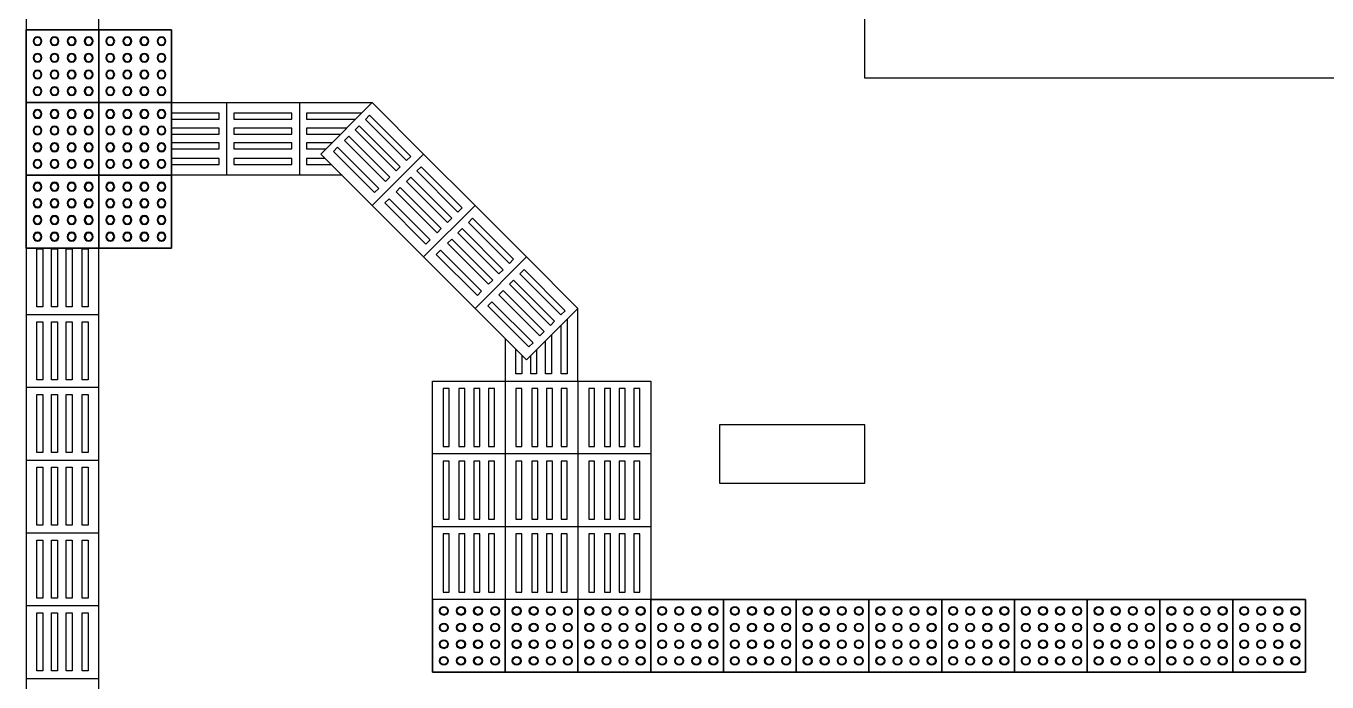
# Model space of a CAD drawing. Header units: metres. Extents: x 341 to 459, y 1341 to 1425.
# Drawn here: x 432.959 to 437.429, y 1387.105 to 1389.358 of the extents above; entities that cross this region are included whole.
import ezdxf

# ---------------------------------------------------------------- set-up
doc = ezdxf.new("R2010")
doc.units = ezdxf.units.M
for name, color, linetype in [('BASE DE CONCRETO', 251, 'Continuous'), ('Itens de detalhe', 7, 'Continuous'), ('Notas de texto-1', 7, 'Continuous')]:
    doc.layers.add(name, color=color, linetype=linetype)

# ---------------------------------------------------------------- blocks, each defined once
blk = doc.blocks.new('piso tatil')
at = {"layer": 'Itens de detalhe', "color": 252, "true_color": 0x939598}
for p, q in [((-78.855, 39.9613), (-78.855, 39.7113)), ((-78.855, 39.9613), (-78.855, 39.7113)), ((-78.605, 39.7113), (-78.605, 39.9613)), ((-78.605, 39.7113), (-78.605, 39.9613)), ((-78.855, 38.9613), (-78.855, 38.7333)), ((-78.855, 38.9613), (-78.855, 38.7333)), ((-78.8181, 38.759), (-78.8181, 38.9585)), ((-78.8181, 38.9585), (-78.7976, 38.9585)), ((-78.7976, 38.9585), (-78.7976, 38.759)), ((-78.7674, 38.759), (-78.7674, 38.9585)), ((-78.7674, 38.9585), (-78.7469, 38.9585)), ((-78.7469, 38.9585), (-78.7469, 38.759)), ((-78.7167, 38.759), (-78.7167, 38.9585)), ((-78.7167, 38.9585), (-78.6962, 38.9585)), ((-78.6962, 38.9585), (-78.6962, 38.759)), ((-78.6624, 38.759), (-78.6624, 38.9585)), ((-78.6624, 38.9585), (-78.642, 38.9585)), ((-78.642, 38.9585), (-78.642, 38.759)), ((-78.605, 38.7333), (-78.605, 38.9613)), ((-78.605, 38.7333), (-78.605, 38.9613)), ((-78.855, 38.7333), (-78.855, 38.4833)), ((-78.855, 38.7333), (-78.855, 38.4833)), ((-78.855, 38.7333), (-78.605, 38.7333)), ((-78.855, 38.7333), (-78.605, 38.7333)), ((-78.7976, 38.759), (-78.8181, 38.759)), ((-78.7469, 38.759), (-78.7674, 38.759)), ((-78.6962, 38.759), (-78.7167, 38.759)), ((-78.642, 38.759), (-78.6624, 38.759)), ((-78.605, 38.4833), (-78.605, 38.7333)), ((-78.605, 38.4833), (-78.605, 38.7333)), ((-76.9954, 38.7172), (-76.9954, 38.5299)), ((-76.9585, 38.5042), (-76.9585, 38.7542)), ((-76.9585, 38.5042), (-76.9585, 38.7542)), ((-78.8181, 38.509), (-78.8181, 38.7085)), ((-78.8181, 38.7085), (-78.7976, 38.7085)), ((-78.7976, 38.7085), (-78.7976, 38.509)), ((-78.7674, 38.509), (-78.7674, 38.7085)), ((-78.7674, 38.7085), (-78.7469, 38.7085)), ((-78.7469, 38.7085), (-78.7469, 38.509)), ((-78.7167, 38.509), (-78.7167, 38.7085)), ((-78.7167, 38.7085), (-78.6962, 38.7085)), ((-78.6962, 38.7085), (-78.6962, 38.509)), ((-78.6624, 38.509), (-78.6624, 38.7085)), ((-78.6624, 38.7085), (-78.642, 38.7085)), ((-78.642, 38.7085), (-78.642, 38.509)), ((-77.0159, 38.5299), (-77.0159, 38.6968)), ((-77.2085, 38.6507), (-77.2085, 38.5042)), ((-77.2085, 38.6507), (-77.2085, 38.5042)), ((-77.0701, 38.5299), (-77.0701, 38.6426)), ((-77.0497, 38.663), (-77.0497, 38.5299)), ((-77.1715, 38.5299), (-77.1715, 38.6137)), ((-77.1511, 38.5933), (-77.1511, 38.5299)), ((-77.1208, 38.5299), (-77.1208, 38.5919)), ((-77.1004, 38.6123), (-77.1004, 38.5299)), ((-78.7976, 38.509), (-78.8181, 38.509)), ((-78.7469, 38.509), (-78.7674, 38.509)), ((-78.6962, 38.509), (-78.7167, 38.509)), ((-78.642, 38.509), (-78.6624, 38.509)), ((-77.2085, 38.5042), (-76.9585, 38.5042)), ((-77.2085, 38.5042), (-76.9585, 38.5042)), ((-77.1511, 38.5299), (-77.1715, 38.5299)), ((-77.1004, 38.5299), (-77.1208, 38.5299)), ((-77.0497, 38.5299), (-77.0701, 38.5299)), ((-76.9954, 38.5299), (-77.0159, 38.5299)), ((-78.855, 38.4833), (-78.855, 38.2333)), ((-78.855, 38.4833), (-78.855, 38.2333)), ((-78.855, 38.4833), (-78.605, 38.4833)), ((-78.855, 38.4833), (-78.605, 38.4833)), ((-78.8181, 38.259), (-78.8181, 38.4585)), ((-78.8181, 38.4585), (-78.7976, 38.4585)), ((-78.7976, 38.4585), (-78.7976, 38.259)), ((-78.7674, 38.259), (-78.7674, 38.4585)), ((-78.7674, 38.4585), (-78.7469, 38.4585)), ((-78.7469, 38.4585), (-78.7469, 38.259)), ((-78.7167, 38.259), (-78.7167, 38.4585)), ((-78.7167, 38.4585), (-78.6962, 38.4585)), ((-78.6962, 38.4585), (-78.6962, 38.259)), ((-78.6624, 38.259), (-78.6624, 38.4585)), ((-78.6624, 38.4585), (-78.642, 38.4585)), ((-78.642, 38.4585), (-78.642, 38.259)), ((-78.605, 38.2333), (-78.605, 38.4833)), ((-78.605, 38.2333), (-78.605, 38.4833)), ((-78.855, 38.2333), (-78.855, 37.9833)), ((-78.855, 38.2333), (-78.855, 37.9833)), ((-78.855, 38.2333), (-78.605, 38.2333)), ((-78.855, 38.2333), (-78.605, 38.2333)), ((-78.7976, 38.259), (-78.8181, 38.259)), ((-78.7469, 38.259), (-78.7674, 38.259)), ((-78.6962, 38.259), (-78.7167, 38.259)), ((-78.642, 38.259), (-78.6624, 38.259)), ((-78.605, 37.9833), (-78.605, 38.2333)), ((-78.605, 37.9833), (-78.605, 38.2333)), ((-78.8181, 38.009), (-78.8181, 38.2085)), ((-78.8181, 38.2085), (-78.7976, 38.2085)), ((-78.7976, 38.2085), (-78.7976, 38.009)), ((-78.7674, 38.009), (-78.7674, 38.2085)), ((-78.7674, 38.2085), (-78.7469, 38.2085)), ((-78.7469, 38.2085), (-78.7469, 38.009)), ((-78.7167, 38.009), (-78.7167, 38.2085)), ((-78.7167, 38.2085), (-78.6962, 38.2085)), ((-78.6962, 38.2085), (-78.6962, 38.009)), ((-78.6624, 38.009), (-78.6624, 38.2085)), ((-78.6624, 38.2085), (-78.642, 38.2085)), ((-78.642, 38.2085), (-78.642, 38.009)), ((-78.7976, 38.009), (-78.8181, 38.009)), ((-78.7469, 38.009), (-78.7674, 38.009)), ((-78.6962, 38.009), (-78.7167, 38.009)), ((-78.642, 38.009), (-78.6624, 38.009)), ((-78.855, 37.9833), (-78.855, 37.7333)), ((-78.855, 37.9833), (-78.855, 37.7333)), ((-78.855, 37.9833), (-78.605, 37.9833)), ((-78.855, 37.9833), (-78.605, 37.9833)), ((-78.8181, 37.759), (-78.8181, 37.9585)), ((-78.8181, 37.9585), (-78.7976, 37.9585)), ((-78.7976, 37.9585), (-78.7976, 37.759)), ((-78.7674, 37.759), (-78.7674, 37.9585)), ((-78.7674, 37.9585), (-78.7469, 37.9585)), ((-78.7469, 37.9585), (-78.7469, 37.759)), ((-78.7167, 37.759), (-78.7167, 37.9585)), ((-78.7167, 37.9585), (-78.6962, 37.9585)), ((-78.6962, 37.9585), (-78.6962, 37.759)), ((-78.6624, 37.759), (-78.6624, 37.9585)), ((-78.6624, 37.9585), (-78.642, 37.9585)), ((-78.642, 37.9585), (-78.642, 37.759)), ((-78.605, 37.7333), (-78.605, 37.9833)), ((-78.605, 37.7333), (-78.605, 37.9833)), ((-78.855, 37.7333), (-78.855, 37.4833)), ((-78.855, 37.7333), (-78.855, 37.4833)), ((-78.855, 37.7333), (-78.605, 37.7333)), ((-78.855, 37.7333), (-78.605, 37.7333)), ((-78.7976, 37.759), (-78.8181, 37.759)), ((-78.7469, 37.759), (-78.7674, 37.759)), ((-78.6962, 37.759), (-78.7167, 37.759)), ((-78.642, 37.759), (-78.6624, 37.759)), ((-78.605, 37.4833), (-78.605, 37.7333)), ((-78.605, 37.4833), (-78.605, 37.7333)), ((-77.4585, 37.7542), (-77.4585, 37.5042)), ((-77.4585, 37.5042), (-77.4585, 37.7542)), ((-77.2085, 37.5042), (-77.2085, 37.7542)), ((-77.2085, 37.7542), (-77.2085, 37.5042)), ((-76.9585, 37.5042), (-76.9585, 37.7542)), ((-76.9585, 37.7542), (-76.9585, 37.5042)), ((-76.4585, 37.7542), (-76.7085, 37.7542)), ((-76.7085, 37.7542), (-76.4585, 37.7542)), ((-76.7085, 37.5042), (-76.7085, 37.7542)), ((-76.7085, 37.7542), (-76.7085, 37.5042)), ((-76.2085, 37.7542), (-76.4585, 37.7542)), ((-76.4585, 37.7542), (-76.2085, 37.7542)), ((-76.4585, 37.5042), (-76.4585, 37.7542)), ((-76.4585, 37.7542), (-76.4585, 37.5042)), ((-75.9585, 37.7542), (-76.2085, 37.7542)), ((-76.2085, 37.7542), (-75.9585, 37.7542)), ((-76.2085, 37.5042), (-76.2085, 37.7542)), ((-76.2085, 37.7542), (-76.2085, 37.5042)), ((-75.7085, 37.7542), (-75.9585, 37.7542)), ((-75.9585, 37.7542), (-75.7085, 37.7542)), ((-75.9585, 37.5042), (-75.9585, 37.7542)), ((-75.9585, 37.7542), (-75.9585, 37.5042)), ((-75.4585, 37.7542), (-75.7085, 37.7542)), ((-75.7085, 37.7542), (-75.4585, 37.7542)), ((-75.7085, 37.5042), (-75.7085, 37.7542)), ((-75.7085, 37.7542), (-75.7085, 37.5042)), ((-75.2085, 37.7542), (-75.4585, 37.7542)), ((-75.4585, 37.7542), (-75.2085, 37.7542)), ((-75.4585, 37.5042), (-75.4585, 37.7542)), ((-75.4585, 37.7542), (-75.4585, 37.5042)), ((-74.9585, 37.7542), (-75.2085, 37.7542)), ((-75.2085, 37.7542), (-74.9585, 37.7542)), ((-75.2085, 37.5042), (-75.2085, 37.7542)), ((-75.2085, 37.7542), (-75.2085, 37.5042)), ((-74.7085, 37.7542), (-74.9585, 37.7542)), ((-74.9585, 37.7542), (-74.7085, 37.7542)), ((-74.9585, 37.5042), (-74.9585, 37.7542)), ((-74.9585, 37.7542), (-74.9585, 37.5042)), ((-74.4585, 37.7542), (-74.7085, 37.7542)), ((-74.7085, 37.7542), (-74.4585, 37.7542)), ((-74.7085, 37.5042), (-74.7085, 37.7542)), ((-74.7085, 37.7542), (-74.7085, 37.5042)), ((-74.4585, 37.5042), (-74.4585, 37.7542)), ((-74.4585, 37.7542), (-74.4585, 37.5042)), ((-78.8181, 37.509), (-78.8181, 37.7085)), ((-78.8181, 37.7085), (-78.7976, 37.7085)), ((-78.7976, 37.7085), (-78.7976, 37.509)), ((-78.7674, 37.509), (-78.7674, 37.7085)), ((-78.7674, 37.7085), (-78.7469, 37.7085)), ((-78.7469, 37.7085), (-78.7469, 37.509)), ((-78.7167, 37.509), (-78.7167, 37.7085)), ((-78.7167, 37.7085), (-78.6962, 37.7085)), ((-78.6962, 37.7085), (-78.6962, 37.509)), ((-78.6624, 37.509), (-78.6624, 37.7085)), ((-78.6624, 37.7085), (-78.642, 37.7085)), ((-78.642, 37.7085), (-78.642, 37.509)), ((-78.7976, 37.509), (-78.8181, 37.509)), ((-78.7469, 37.509), (-78.7674, 37.509)), ((-78.6962, 37.509), (-78.7167, 37.509)), ((-78.642, 37.509), (-78.6624, 37.509)), ((-78.855, 37.4833), (-78.855, 37.2333)), ((-78.855, 37.4833), (-78.855, 37.2333)), ((-78.855, 37.4833), (-78.605, 37.4833)), ((-78.855, 37.4833), (-78.605, 37.4833)), ((-78.605, 37.2333), (-78.605, 37.4833)), ((-78.605, 37.2333), (-78.605, 37.4833)), ((-77.4585, 37.5042), (-77.2085, 37.5042)), ((-77.2085, 37.5042), (-77.4585, 37.5042)), ((-77.2085, 37.5042), (-76.9585, 37.5042)), ((-76.9585, 37.5042), (-77.2085, 37.5042)), ((-76.9585, 37.5042), (-76.7085, 37.5042)), ((-76.7085, 37.5042), (-76.9585, 37.5042)), ((-76.7085, 37.5042), (-76.4585, 37.5042)), ((-76.4585, 37.5042), (-76.7085, 37.5042)), ((-76.4585, 37.5042), (-76.2085, 37.5042)), ((-76.2085, 37.5042), (-76.4585, 37.5042)), ((-76.2085, 37.5042), (-75.9585, 37.5042)), ((-75.9585, 37.5042), (-76.2085, 37.5042)), ((-75.9585, 37.5042), (-75.7085, 37.5042)), ((-75.7085, 37.5042), (-75.9585, 37.5042)), ((-75.7085, 37.5042), (-75.4585, 37.5042)), ((-75.4585, 37.5042), (-75.7085, 37.5042)), ((-75.4585, 37.5042), (-75.2085, 37.5042)), ((-75.2085, 37.5042), (-75.4585, 37.5042)), ((-75.2085, 37.5042), (-74.9585, 37.5042)), ((-74.9585, 37.5042), (-75.2085, 37.5042)), ((-74.9585, 37.5042), (-74.7085, 37.5042)), ((-74.7085, 37.5042), (-74.9585, 37.5042)), ((-74.7085, 37.5042), (-74.4585, 37.5042)), ((-74.4585, 37.5042), (-74.7085, 37.5042))]:
    blk.add_line(p, q, dxfattribs=at)
at = {"layer": 'Itens de detalhe', "color": 252, "true_color": 0x939598, "extrusion": (0, 0, -1)}
for p, q in [((-78.855, 39.4613), (-78.855, 39.7113)), ((-78.855, 39.7113), (-78.605, 39.7113)), ((-78.605, 39.7113), (-78.855, 39.7113)), ((-78.855, 39.7113), (-78.855, 39.4613)), ((-78.605, 39.7113), (-78.355, 39.7113)), ((-78.355, 39.7113), (-78.605, 39.7113)), ((-78.605, 39.7113), (-78.605, 39.4613)), ((-78.605, 39.4613), (-78.605, 39.7113)), ((-78.355, 39.7113), (-78.355, 39.4613)), ((-78.355, 39.4613), (-78.355, 39.7113)), ((-78.855, 39.2113), (-78.855, 39.4613)), ((-78.855, 39.4613), (-78.855, 39.2113)), ((-78.605, 39.4613), (-78.855, 39.4613)), ((-78.855, 39.4613), (-78.605, 39.4613)), ((-78.605, 39.4613), (-78.605, 39.2113)), ((-78.605, 39.2113), (-78.605, 39.4613)), ((-78.355, 39.4613), (-78.605, 39.4613)), ((-78.605, 39.4613), (-78.355, 39.4613)), ((-78.355, 39.4613), (-78.1656, 39.4613)), ((-78.355, 39.4613), (-78.1656, 39.4613)), ((-78.355, 39.4613), (-78.355, 39.2113)), ((-78.355, 39.2113), (-78.355, 39.4613)), ((-78.1656, 39.4613), (-77.9156, 39.4613)), ((-78.1656, 39.4613), (-77.9156, 39.4613)), ((-78.1656, 39.4613), (-78.1656, 39.2113)), ((-78.1656, 39.4613), (-78.1656, 39.2113)), ((-77.9156, 39.4613), (-77.6656, 39.4613)), ((-77.9156, 39.4613), (-77.6656, 39.4613)), ((-77.9156, 39.4613), (-77.9156, 39.2113)), ((-77.9156, 39.4613), (-77.9156, 39.2113)), ((-77.8423, 39.2845), (-77.6656, 39.4613)), ((-77.8423, 39.2845), (-77.6656, 39.4613)), ((-77.6656, 39.4613), (-77.4888, 39.2845)), ((-77.6656, 39.4613), (-77.4888, 39.2845)), ((-78.1912, 39.4243), (-78.355, 39.4243)), ((-78.355, 39.4039), (-78.1912, 39.4039)), ((-78.1912, 39.4039), (-78.1912, 39.4243)), ((-77.9412, 39.4243), (-78.1407, 39.4243)), ((-78.1407, 39.4243), (-78.1407, 39.4039)), ((-78.1407, 39.4039), (-77.9412, 39.4039)), ((-77.9412, 39.4039), (-77.9412, 39.4243)), ((-77.7025, 39.4243), (-77.8907, 39.4243)), ((-77.8907, 39.4243), (-77.8907, 39.4039)), ((-77.8907, 39.4039), (-77.723, 39.4039)), ((-77.6742, 39.4176), (-77.6886, 39.4032)), ((-77.6886, 39.4032), (-77.5475, 39.2621)), ((-77.5331, 39.2765), (-77.6742, 39.4176)), ((-78.1912, 39.3736), (-78.355, 39.3736)), ((-78.355, 39.3532), (-78.1912, 39.3532)), ((-78.1912, 39.3532), (-78.1912, 39.3736)), ((-77.9412, 39.3736), (-78.1407, 39.3736)), ((-78.1407, 39.3736), (-78.1407, 39.3532)), ((-78.1407, 39.3532), (-77.9412, 39.3532)), ((-77.9412, 39.3532), (-77.9412, 39.3736)), ((-77.7532, 39.3736), (-77.8907, 39.3736)), ((-77.8907, 39.3736), (-77.8907, 39.3532)), ((-77.8907, 39.3532), (-77.7737, 39.3532)), ((-77.7459, 39.3459), (-77.7603, 39.3315)), ((-77.6048, 39.2048), (-77.7459, 39.3459)), ((-77.71, 39.3818), (-77.7244, 39.3673)), ((-77.7244, 39.3673), (-77.5834, 39.2263)), ((-77.5689, 39.2407), (-77.71, 39.3818)), ((-78.1912, 39.3229), (-78.355, 39.3229)), ((-78.355, 39.3025), (-78.1912, 39.3025)), ((-78.1912, 39.3025), (-78.1912, 39.3229)), ((-77.9412, 39.3229), (-78.1407, 39.3229)), ((-78.1407, 39.3229), (-78.1407, 39.3025)), ((-78.1407, 39.3025), (-77.9412, 39.3025)), ((-77.9412, 39.3025), (-77.9412, 39.3229)), ((-77.8039, 39.3229), (-77.8907, 39.3229)), ((-77.8907, 39.3229), (-77.8907, 39.3025)), ((-77.8907, 39.3025), (-77.8244, 39.3025)), ((-77.7842, 39.3076), (-77.7986, 39.2931)), ((-77.6431, 39.1665), (-77.7842, 39.3076)), ((-77.7603, 39.3315), (-77.6192, 39.1904)), ((-78.1912, 39.2687), (-78.355, 39.2687)), ((-78.1912, 39.2483), (-78.1912, 39.2687)), ((-77.9412, 39.2687), (-78.1407, 39.2687)), ((-78.1407, 39.2687), (-78.1407, 39.2483)), ((-77.9412, 39.2483), (-77.9412, 39.2687)), ((-77.8265, 39.2687), (-77.8907, 39.2687)), ((-77.8907, 39.2687), (-77.8907, 39.2483)), ((-77.6656, 39.1078), (-77.8423, 39.2845)), ((-77.6656, 39.1078), (-77.8423, 39.2845)), ((-77.7986, 39.2931), (-77.6576, 39.1521)), ((-77.4888, 39.2845), (-77.6656, 39.1078)), ((-77.4888, 39.2845), (-77.6656, 39.1078)), ((-77.5475, 39.2621), (-77.5331, 39.2765)), ((-77.4888, 39.2845), (-77.312, 39.1078)), ((-77.4888, 39.2845), (-77.312, 39.1078)), ((-78.855, 38.9613), (-78.855, 39.2113)), ((-78.855, 39.2113), (-78.605, 39.2113)), ((-78.605, 39.2113), (-78.855, 39.2113)), ((-78.855, 39.2113), (-78.855, 38.9613)), ((-78.605, 39.2113), (-78.355, 39.2113)), ((-78.355, 39.2113), (-78.605, 39.2113)), ((-78.605, 39.2113), (-78.605, 38.9613)), ((-78.605, 38.9613), (-78.605, 39.2113)), ((-78.355, 39.2483), (-78.1912, 39.2483)), ((-78.1656, 39.2113), (-78.355, 39.2113)), ((-78.1656, 39.2113), (-78.355, 39.2113)), ((-78.355, 39.2113), (-78.355, 38.9613)), ((-78.355, 38.9613), (-78.355, 39.2113)), ((-77.9156, 39.2113), (-78.1656, 39.2113)), ((-77.9156, 39.2113), (-78.1656, 39.2113)), ((-78.1407, 39.2483), (-77.9412, 39.2483)), ((-77.7691, 39.2113), (-77.9156, 39.2113)), ((-77.7691, 39.2113), (-77.9156, 39.2113)), ((-77.8907, 39.2483), (-77.8061, 39.2483)), ((-77.5834, 39.2263), (-77.5689, 39.2407)), ((-77.4974, 39.2408), (-77.5118, 39.2264)), ((-77.5118, 39.2264), (-77.3707, 39.0853)), ((-77.3563, 39.0998), (-77.4974, 39.2408)), ((-77.6576, 39.1521), (-77.6431, 39.1665)), ((-77.6192, 39.1904), (-77.6048, 39.2048)), ((-77.5691, 39.1691), (-77.5835, 39.1547)), ((-77.428, 39.0281), (-77.5691, 39.1691)), ((-77.5332, 39.205), (-77.5477, 39.1906)), ((-77.5477, 39.1906), (-77.4066, 39.0495)), ((-77.3922, 39.0639), (-77.5332, 39.205)), ((-77.6074, 39.1308), (-77.6219, 39.1164)), ((-77.4663, 38.9897), (-77.6074, 39.1308)), ((-77.5835, 39.1547), (-77.4424, 39.0136)), ((-77.4888, 38.931), (-77.6656, 39.1078)), ((-77.4888, 38.931), (-77.6656, 39.1078)), ((-77.6219, 39.1164), (-77.4808, 38.9753)), ((-77.312, 39.1078), (-77.4888, 38.931)), ((-77.312, 39.1078), (-77.4888, 38.931)), ((-77.3707, 39.0853), (-77.3563, 39.0998)), ((-77.312, 39.1078), (-77.1352, 38.931)), ((-77.312, 39.1078), (-77.1352, 38.931)), ((-77.4424, 39.0136), (-77.428, 39.0281)), ((-77.4066, 39.0495), (-77.3922, 39.0639)), ((-77.3565, 39.0282), (-77.3709, 39.0138)), ((-77.2154, 38.8871), (-77.3565, 39.0282)), ((-77.3206, 39.0641), (-77.335, 39.0496)), ((-77.335, 39.0496), (-77.194, 38.9086)), ((-77.1795, 38.923), (-77.3206, 39.0641)), ((-77.4808, 38.9753), (-77.4663, 38.9897)), ((-77.3923, 38.9924), (-77.4067, 38.9779)), ((-77.2512, 38.8513), (-77.3923, 38.9924)), ((-77.3709, 39.0138), (-77.2298, 38.8727)), ((-78.605, 38.9613), (-78.855, 38.9613)), ((-78.855, 38.9613), (-78.605, 38.9613)), ((-78.355, 38.9613), (-78.605, 38.9613)), ((-78.605, 38.9613), (-78.355, 38.9613)), ((-77.4306, 38.954), (-77.4451, 38.9396)), ((-77.4451, 38.9396), (-77.304, 38.7985)), ((-77.2896, 38.813), (-77.4306, 38.954)), ((-77.4067, 38.9779), (-77.2657, 38.8369)), ((-77.312, 38.7542), (-77.4888, 38.931)), ((-77.312, 38.7542), (-77.4888, 38.931)), ((-77.1352, 38.931), (-77.312, 38.7542)), ((-77.1352, 38.931), (-77.312, 38.7542)), ((-77.194, 38.9086), (-77.1795, 38.923)), ((-77.1352, 38.931), (-76.9585, 38.7542)), ((-77.1352, 38.931), (-76.9585, 38.7542)), ((-77.2657, 38.8369), (-77.2512, 38.8513)), ((-77.2298, 38.8727), (-77.2154, 38.8871)), ((-77.1797, 38.8514), (-77.1941, 38.837)), ((-77.0386, 38.7104), (-77.1797, 38.8514)), ((-77.1438, 38.8873), (-77.1583, 38.8729)), ((-77.1583, 38.8729), (-77.0172, 38.7318)), ((-77.0028, 38.7462), (-77.1438, 38.8873)), ((-77.304, 38.7985), (-77.2896, 38.813)), ((-77.2155, 38.8156), (-77.23, 38.8012)), ((-77.0745, 38.6745), (-77.2155, 38.8156)), ((-77.1941, 38.837), (-77.053, 38.6959)), ((-77.2539, 38.7772), (-77.2683, 38.7628)), ((-77.2683, 38.7628), (-77.1272, 38.6217)), ((-77.1128, 38.6362), (-77.2539, 38.7772)), ((-77.23, 38.8012), (-77.0889, 38.6601)), ((-77.1352, 38.5774), (-77.312, 38.7542)), ((-77.1352, 38.5774), (-77.312, 38.7542)), ((-76.9585, 38.7542), (-77.1352, 38.5774)), ((-76.9585, 38.7542), (-77.1352, 38.5774)), ((-77.0172, 38.7318), (-77.0028, 38.7462)), ((-77.0889, 38.6601), (-77.0745, 38.6745)), ((-77.053, 38.6959), (-77.0386, 38.7104)), ((-77.1272, 38.6217), (-77.1128, 38.6362)), ((-77.4585, 38.5042), (-77.2085, 38.5042)), ((-77.4585, 38.2542), (-77.4585, 38.5042)), ((-77.4585, 38.2542), (-77.4585, 38.5042)), ((-77.4585, 38.5042), (-77.2085, 38.5042)), ((-77.2085, 38.5042), (-77.2085, 38.2542)), ((-77.2085, 38.5042), (-77.2085, 38.2542)), ((-76.9585, 38.5042), (-76.7085, 38.5042)), ((-76.9585, 38.5042), (-76.7085, 38.5042)), ((-76.9585, 38.5042), (-76.9585, 38.2542)), ((-76.9585, 38.5042), (-76.9585, 38.2542)), ((-76.7085, 38.5042), (-76.7085, 38.2542)), ((-76.7085, 38.5042), (-76.7085, 38.2542)), ((-77.4215, 38.4794), (-77.4215, 38.2799)), ((-77.4011, 38.4794), (-77.4215, 38.4794)), ((-77.4011, 38.2799), (-77.4011, 38.4794)), ((-77.3673, 38.4794), (-77.3673, 38.2799)), ((-77.3468, 38.4794), (-77.3673, 38.4794)), ((-77.3468, 38.2799), (-77.3468, 38.4794)), ((-77.3166, 38.4794), (-77.3166, 38.2799)), ((-77.2961, 38.4794), (-77.3166, 38.4794)), ((-77.2961, 38.2799), (-77.2961, 38.4794)), ((-77.2659, 38.4794), (-77.2659, 38.2799)), ((-77.2454, 38.4794), (-77.2659, 38.4794)), ((-77.2454, 38.2799), (-77.2454, 38.4794)), ((-77.1715, 38.4794), (-77.1715, 38.2799)), ((-77.1511, 38.4794), (-77.1715, 38.4794)), ((-77.1511, 38.2799), (-77.1511, 38.4794)), ((-77.1173, 38.4794), (-77.1173, 38.2799)), ((-77.0968, 38.4794), (-77.1173, 38.4794)), ((-77.0968, 38.2799), (-77.0968, 38.4794)), ((-77.0666, 38.4794), (-77.0666, 38.2799)), ((-77.0461, 38.4794), (-77.0666, 38.4794)), ((-77.0461, 38.2799), (-77.0461, 38.4794)), ((-77.0159, 38.4794), (-77.0159, 38.2799)), ((-76.9954, 38.4794), (-77.0159, 38.4794)), ((-76.9954, 38.2799), (-76.9954, 38.4794)), ((-76.9215, 38.4794), (-76.9215, 38.2799)), ((-76.9011, 38.4794), (-76.9215, 38.4794)), ((-76.9011, 38.2799), (-76.9011, 38.4794)), ((-76.8673, 38.4794), (-76.8673, 38.2799)), ((-76.8468, 38.4794), (-76.8673, 38.4794)), ((-76.8468, 38.2799), (-76.8468, 38.4794)), ((-76.8166, 38.4794), (-76.8166, 38.2799)), ((-76.7961, 38.4794), (-76.8166, 38.4794)), ((-76.7961, 38.2799), (-76.7961, 38.4794)), ((-76.7659, 38.4794), (-76.7659, 38.2799)), ((-76.7454, 38.4794), (-76.7659, 38.4794)), ((-76.7454, 38.2799), (-76.7454, 38.4794)), ((-77.4215, 38.2799), (-77.4011, 38.2799)), ((-77.3673, 38.2799), (-77.3468, 38.2799)), ((-77.3166, 38.2799), (-77.2961, 38.2799)), ((-77.2659, 38.2799), (-77.2454, 38.2799)), ((-77.1715, 38.2799), (-77.1511, 38.2799)), ((-77.1173, 38.2799), (-77.0968, 38.2799)), ((-77.0666, 38.2799), (-77.0461, 38.2799)), ((-77.0159, 38.2799), (-76.9954, 38.2799)), ((-76.9215, 38.2799), (-76.9011, 38.2799)), ((-76.8673, 38.2799), (-76.8468, 38.2799)), ((-76.8166, 38.2799), (-76.7961, 38.2799)), ((-76.7659, 38.2799), (-76.7454, 38.2799)), ((-77.4585, 38.0042), (-77.4585, 38.2542)), ((-77.4585, 38.0042), (-77.4585, 38.2542)), ((-77.2085, 38.2542), (-77.4585, 38.2542)), ((-77.2085, 38.2542), (-77.4585, 38.2542)), ((-77.4215, 38.2294), (-77.4215, 38.0299)), ((-77.4011, 38.2294), (-77.4215, 38.2294)), ((-77.4011, 38.0299), (-77.4011, 38.2294)), ((-77.3673, 38.2294), (-77.3673, 38.0299)), ((-77.3468, 38.2294), (-77.3673, 38.2294)), ((-77.3468, 38.0299), (-77.3468, 38.2294)), ((-77.3166, 38.2294), (-77.3166, 38.0299)), ((-77.2961, 38.2294), (-77.3166, 38.2294)), ((-77.2961, 38.0299), (-77.2961, 38.2294)), ((-77.2659, 38.2294), (-77.2659, 38.0299)), ((-77.2454, 38.2294), (-77.2659, 38.2294)), ((-77.2454, 38.0299), (-77.2454, 38.2294)), ((-76.9585, 38.2542), (-77.2085, 38.2542)), ((-76.9585, 38.2542), (-77.2085, 38.2542)), ((-77.2085, 38.2542), (-77.2085, 38.0042)), ((-77.2085, 38.2542), (-77.2085, 38.0042)), ((-77.1715, 38.2294), (-77.1715, 38.0299)), ((-77.1511, 38.2294), (-77.1715, 38.2294)), ((-77.1511, 38.0299), (-77.1511, 38.2294)), ((-77.1173, 38.2294), (-77.1173, 38.0299)), ((-77.0968, 38.2294), (-77.1173, 38.2294)), ((-77.0968, 38.0299), (-77.0968, 38.2294)), ((-77.0666, 38.2294), (-77.0666, 38.0299)), ((-77.0461, 38.2294), (-77.0666, 38.2294)), ((-77.0461, 38.0299), (-77.0461, 38.2294)), ((-77.0159, 38.2294), (-77.0159, 38.0299)), ((-76.9954, 38.2294), (-77.0159, 38.2294)), ((-76.9954, 38.0299), (-76.9954, 38.2294)), ((-76.7085, 38.2542), (-76.9585, 38.2542)), ((-76.7085, 38.2542), (-76.9585, 38.2542)), ((-76.9585, 38.2542), (-76.9585, 38.0042)), ((-76.9585, 38.2542), (-76.9585, 38.0042)), ((-76.9215, 38.2294), (-76.9215, 38.0299)), ((-76.9011, 38.2294), (-76.9215, 38.2294)), ((-76.9011, 38.0299), (-76.9011, 38.2294)), ((-76.8673, 38.2294), (-76.8673, 38.0299)), ((-76.8468, 38.2294), (-76.8673, 38.2294)), ((-76.8468, 38.0299), (-76.8468, 38.2294)), ((-76.8166, 38.2294), (-76.8166, 38.0299)), ((-76.7961, 38.2294), (-76.8166, 38.2294)), ((-76.7961, 38.0299), (-76.7961, 38.2294)), ((-76.7659, 38.2294), (-76.7659, 38.0299)), ((-76.7454, 38.2294), (-76.7659, 38.2294)), ((-76.7454, 38.0299), (-76.7454, 38.2294)), ((-76.7085, 38.2542), (-76.7085, 38.0042)), ((-76.7085, 38.2542), (-76.7085, 38.0042)), ((-77.4585, 37.7542), (-77.4585, 38.0042)), ((-77.4585, 37.7542), (-77.4585, 38.0042)), ((-77.2085, 38.0042), (-77.4585, 38.0042)), ((-77.2085, 38.0042), (-77.4585, 38.0042)), ((-77.4215, 38.0299), (-77.4011, 38.0299)), ((-77.3673, 38.0299), (-77.3468, 38.0299)), ((-77.3166, 38.0299), (-77.2961, 38.0299)), ((-77.2659, 38.0299), (-77.2454, 38.0299)), ((-76.9585, 38.0042), (-77.2085, 38.0042)), ((-76.9585, 38.0042), (-77.2085, 38.0042)), ((-77.2085, 38.0042), (-77.2085, 37.7542)), ((-77.2085, 38.0042), (-77.2085, 37.7542)), ((-77.1715, 38.0299), (-77.1511, 38.0299)), ((-77.1173, 38.0299), (-77.0968, 38.0299)), ((-77.0666, 38.0299), (-77.0461, 38.0299)), ((-77.0159, 38.0299), (-76.9954, 38.0299)), ((-76.7085, 38.0042), (-76.9585, 38.0042)), ((-76.7085, 38.0042), (-76.9585, 38.0042)), ((-76.9585, 38.0042), (-76.9585, 37.7542)), ((-76.9585, 38.0042), (-76.9585, 37.7542)), ((-76.9215, 38.0299), (-76.9011, 38.0299)), ((-76.8673, 38.0299), (-76.8468, 38.0299)), ((-76.8166, 38.0299), (-76.7961, 38.0299)), ((-76.7659, 38.0299), (-76.7454, 38.0299)), ((-76.7085, 38.0042), (-76.7085, 37.7542)), ((-76.7085, 38.0042), (-76.7085, 37.7542)), ((-77.4215, 37.9794), (-77.4215, 37.7799)), ((-77.4011, 37.9794), (-77.4215, 37.9794)), ((-77.4011, 37.7799), (-77.4011, 37.9794)), ((-77.3673, 37.9794), (-77.3673, 37.7799)), ((-77.3468, 37.9794), (-77.3673, 37.9794)), ((-77.3468, 37.7799), (-77.3468, 37.9794)), ((-77.3166, 37.9794), (-77.3166, 37.7799)), ((-77.2961, 37.9794), (-77.3166, 37.9794)), ((-77.2961, 37.7799), (-77.2961, 37.9794)), ((-77.2659, 37.9794), (-77.2659, 37.7799)), ((-77.2454, 37.9794), (-77.2659, 37.9794)), ((-77.2454, 37.7799), (-77.2454, 37.9794)), ((-77.1715, 37.9794), (-77.1715, 37.7799)), ((-77.1511, 37.9794), (-77.1715, 37.9794)), ((-77.1511, 37.7799), (-77.1511, 37.9794)), ((-77.1173, 37.9794), (-77.1173, 37.7799)), ((-77.0968, 37.9794), (-77.1173, 37.9794)), ((-77.0968, 37.7799), (-77.0968, 37.9794)), ((-77.0666, 37.9794), (-77.0666, 37.7799)), ((-77.0461, 37.9794), (-77.0666, 37.9794)), ((-77.0461, 37.7799), (-77.0461, 37.9794)), ((-77.0159, 37.9794), (-77.0159, 37.7799)), ((-76.9954, 37.9794), (-77.0159, 37.9794)), ((-76.9954, 37.7799), (-76.9954, 37.9794)), ((-76.9215, 37.9794), (-76.9215, 37.7799)), ((-76.9011, 37.9794), (-76.9215, 37.9794)), ((-76.9011, 37.7799), (-76.9011, 37.9794)), ((-76.8673, 37.9794), (-76.8673, 37.7799)), ((-76.8468, 37.9794), (-76.8673, 37.9794)), ((-76.8468, 37.7799), (-76.8468, 37.9794)), ((-76.8166, 37.9794), (-76.8166, 37.7799)), ((-76.7961, 37.9794), (-76.8166, 37.9794)), ((-76.7961, 37.7799), (-76.7961, 37.9794)), ((-76.7659, 37.9794), (-76.7659, 37.7799)), ((-76.7454, 37.9794), (-76.7659, 37.9794)), ((-76.7454, 37.7799), (-76.7454, 37.9794)), ((-77.4215, 37.7799), (-77.4011, 37.7799)), ((-77.3673, 37.7799), (-77.3468, 37.7799)), ((-77.3166, 37.7799), (-77.2961, 37.7799)), ((-77.2659, 37.7799), (-77.2454, 37.7799)), ((-77.1715, 37.7799), (-77.1511, 37.7799)), ((-77.1173, 37.7799), (-77.0968, 37.7799)), ((-77.0666, 37.7799), (-77.0461, 37.7799)), ((-77.0159, 37.7799), (-76.9954, 37.7799)), ((-76.9215, 37.7799), (-76.9011, 37.7799)), ((-76.8673, 37.7799), (-76.8468, 37.7799)), ((-76.8166, 37.7799), (-76.7961, 37.7799)), ((-76.7659, 37.7799), (-76.7454, 37.7799)), ((-77.2085, 37.7542), (-77.4585, 37.7542)), ((-77.2085, 37.7542), (-77.4585, 37.7542)), ((-76.9585, 37.7542), (-77.2085, 37.7542)), ((-76.9585, 37.7542), (-77.2085, 37.7542)), ((-76.7085, 37.7542), (-76.9585, 37.7542)), ((-76.7085, 37.7542), (-76.9585, 37.7542))]:
    blk.add_line(p, q, dxfattribs=at)
for centre, radius in [((78.8156, 39.6721), 0.0152), ((78.8156, 39.6721), 0.0126), ((78.757, 39.6721), 0.0152), ((78.757, 39.6721), 0.0126), ((78.6983, 39.6721), 0.0152), ((78.6983, 39.6721), 0.0126), ((78.6396, 39.6721), 0.0152), ((78.6396, 39.6721), 0.0126), ((78.5656, 39.6721), 0.0152), ((78.5656, 39.6721), 0.0126), ((78.507, 39.6721), 0.0152), ((78.507, 39.6721), 0.0126), ((78.4483, 39.6721), 0.0152), ((78.4483, 39.6721), 0.0126), ((78.3896, 39.6721), 0.0152), ((78.3896, 39.6721), 0.0126), ((78.8156, 39.6151), 0.0152), ((78.8156, 39.6151), 0.0126), ((78.757, 39.6151), 0.0152), ((78.757, 39.6151), 0.0126), ((78.6983, 39.6151), 0.0152), ((78.6983, 39.6151), 0.0126), ((78.6396, 39.6151), 0.0152), ((78.6396, 39.6151), 0.0126), ((78.5656, 39.6151), 0.0152), ((78.5656, 39.6151), 0.0126), ((78.507, 39.6151), 0.0152), ((78.507, 39.6151), 0.0126), ((78.4483, 39.6151), 0.0152), ((78.4483, 39.6151), 0.0126), ((78.3896, 39.6151), 0.0152), ((78.3896, 39.6151), 0.0126), ((78.8156, 39.5576), 0.0152), ((78.8156, 39.5576), 0.0126), ((78.757, 39.5576), 0.0152), ((78.757, 39.5576), 0.0126), ((78.6983, 39.5576), 0.0152), ((78.6983, 39.5576), 0.0126), ((78.6396, 39.5576), 0.0152), ((78.6396, 39.5576), 0.0126), ((78.5656, 39.5576), 0.0152), ((78.5656, 39.5576), 0.0126), ((78.507, 39.5576), 0.0152), ((78.507, 39.5576), 0.0126), ((78.4483, 39.5576), 0.0152), ((78.4483, 39.5576), 0.0126), ((78.3896, 39.5576), 0.0152), ((78.3896, 39.5576), 0.0126), ((78.8156, 39.5005), 0.0152), ((78.8156, 39.5005), 0.0126), ((78.757, 39.5005), 0.0152), ((78.757, 39.5005), 0.0126), ((78.6983, 39.5005), 0.0152), ((78.6983, 39.5005), 0.0126), ((78.6396, 39.5005), 0.0152), ((78.6396, 39.5005), 0.0126), ((78.5656, 39.5005), 0.0152), ((78.5656, 39.5005), 0.0126), ((78.507, 39.5005), 0.0152), ((78.507, 39.5005), 0.0126), ((78.4483, 39.5005), 0.0152), ((78.4483, 39.5005), 0.0126), ((78.3896, 39.5005), 0.0152), ((78.3896, 39.5005), 0.0126), ((78.8156, 39.4221), 0.0152), ((78.8156, 39.4221), 0.0126), ((78.757, 39.4221), 0.0152), ((78.757, 39.4221), 0.0126), ((78.6983, 39.4221), 0.0152), ((78.6983, 39.4221), 0.0126), ((78.6396, 39.4221), 0.0152), ((78.6396, 39.4221), 0.0126), ((78.5656, 39.4221), 0.0152), ((78.5656, 39.4221), 0.0126), ((78.507, 39.4221), 0.0152), ((78.507, 39.4221), 0.0126), ((78.4483, 39.4221), 0.0152), ((78.4483, 39.4221), 0.0126), ((78.3896, 39.4221), 0.0152), ((78.3896, 39.4221), 0.0126), ((78.8156, 39.3651), 0.0152), ((78.8156, 39.3651), 0.0126), ((78.757, 39.3651), 0.0152), ((78.757, 39.3651), 0.0126), ((78.6983, 39.3651), 0.0152), ((78.6983, 39.3651), 0.0126), ((78.6396, 39.3651), 0.0152), ((78.6396, 39.3651), 0.0126), ((78.5656, 39.3651), 0.0152), ((78.5656, 39.3651), 0.0126), ((78.507, 39.3651), 0.0152), ((78.507, 39.3651), 0.0126), ((78.4483, 39.3651), 0.0152), ((78.4483, 39.3651), 0.0126), ((78.3896, 39.3651), 0.0152), ((78.3896, 39.3651), 0.0126), ((78.8156, 39.3076), 0.0152), ((78.8156, 39.3076), 0.0126), ((78.757, 39.3076), 0.0152), ((78.757, 39.3076), 0.0126), ((78.6983, 39.3076), 0.0152), ((78.6983, 39.3076), 0.0126), ((78.6396, 39.3076), 0.0152), ((78.6396, 39.3076), 0.0126), ((78.5656, 39.3076), 0.0152), ((78.5656, 39.3076), 0.0126), ((78.507, 39.3076), 0.0152), ((78.507, 39.3076), 0.0126), ((78.4483, 39.3076), 0.0152), ((78.4483, 39.3076), 0.0126), ((78.3896, 39.3076), 0.0152), ((78.3896, 39.3076), 0.0126), ((78.8156, 39.2505), 0.0152), ((78.8156, 39.2505), 0.0126), ((78.757, 39.2505), 0.0152), ((78.757, 39.2505), 0.0126), ((78.6983, 39.2505), 0.0152), ((78.6983, 39.2505), 0.0126), ((78.6396, 39.2505), 0.0152), ((78.6396, 39.2505), 0.0126), ((78.5656, 39.2505), 0.0152), ((78.5656, 39.2505), 0.0126), ((78.507, 39.2505), 0.0152), ((78.507, 39.2505), 0.0126), ((78.4483, 39.2505), 0.0152), ((78.4483, 39.2505), 0.0126), ((78.3896, 39.2505), 0.0152), ((78.3896, 39.2505), 0.0126), ((78.8156, 39.1721), 0.0152), ((78.8156, 39.1721), 0.0126), ((78.757, 39.1721), 0.0152), ((78.757, 39.1721), 0.0126), ((78.6983, 39.1721), 0.0152), ((78.6983, 39.1721), 0.0126), ((78.6396, 39.1721), 0.0152), ((78.6396, 39.1721), 0.0126), ((78.5656, 39.1721), 0.0152), ((78.5656, 39.1721), 0.0126), ((78.507, 39.1721), 0.0152), ((78.507, 39.1721), 0.0126), ((78.4483, 39.1721), 0.0152), ((78.4483, 39.1721), 0.0126), ((78.3896, 39.1721), 0.0152), ((78.3896, 39.1721), 0.0126), ((78.8156, 39.1151), 0.0152), ((78.8156, 39.1151), 0.0126), ((78.757, 39.1151), 0.0152), ((78.757, 39.1151), 0.0126), ((78.6983, 39.1151), 0.0152), ((78.6983, 39.1151), 0.0126), ((78.6396, 39.1151), 0.0152), ((78.6396, 39.1151), 0.0126), ((78.5656, 39.1151), 0.0152), ((78.5656, 39.1151), 0.0126), ((78.507, 39.1151), 0.0152), ((78.507, 39.1151), 0.0126), ((78.4483, 39.1151), 0.0152), ((78.4483, 39.1151), 0.0126), ((78.3896, 39.1151), 0.0152), ((78.3896, 39.1151), 0.0126), ((78.8156, 39.0576), 0.0152), ((78.8156, 39.0576), 0.0126), ((78.757, 39.0576), 0.0152), ((78.757, 39.0576), 0.0126), ((78.6983, 39.0576), 0.0152), ((78.6983, 39.0576), 0.0126), ((78.6396, 39.0576), 0.0152), ((78.6396, 39.0576), 0.0126), ((78.5656, 39.0576), 0.0152), ((78.5656, 39.0576), 0.0126), ((78.507, 39.0576), 0.0152), ((78.507, 39.0576), 0.0126), ((78.4483, 39.0576), 0.0152), ((78.4483, 39.0576), 0.0126), ((78.3896, 39.0576), 0.0152), ((78.3896, 39.0576), 0.0126), ((78.8156, 39.0005), 0.0152), ((78.8156, 39.0005), 0.0126), ((78.757, 39.0005), 0.0152), ((78.757, 39.0005), 0.0126), ((78.6983, 39.0005), 0.0152), ((78.6983, 39.0005), 0.0126), ((78.6396, 39.0005), 0.0152), ((78.6396, 39.0005), 0.0126), ((78.5656, 39.0005), 0.0152), ((78.5656, 39.0005), 0.0126), ((78.507, 39.0005), 0.0152), ((78.507, 39.0005), 0.0126), ((78.4483, 39.0005), 0.0152), ((78.4483, 39.0005), 0.0126), ((78.3896, 39.0005), 0.0152), ((78.3896, 39.0005), 0.0126)]:
    blk.add_circle(centre, radius, dxfattribs=at)
at = {"layer": 'Itens de detalhe', "color": 252, "true_color": 0x939598}
for centre, radius in [((-77.4191, 37.715), 0.0152), ((-77.4191, 37.715), 0.0126), ((-77.3604, 37.715), 0.0152), ((-77.3604, 37.715), 0.0126), ((-77.3017, 37.715), 0.0152), ((-77.3017, 37.715), 0.0126), ((-77.243, 37.715), 0.0152), ((-77.243, 37.715), 0.0126), ((-77.1691, 37.715), 0.0152), ((-77.1691, 37.715), 0.0126), ((-77.1104, 37.715), 0.0152), ((-77.1104, 37.715), 0.0126), ((-77.0517, 37.715), 0.0152), ((-77.0517, 37.715), 0.0126), ((-76.993, 37.715), 0.0152), ((-76.993, 37.715), 0.0126), ((-76.9191, 37.715), 0.0152), ((-76.9191, 37.715), 0.0126), ((-76.8604, 37.715), 0.0152), ((-76.8604, 37.715), 0.0126), ((-76.8017, 37.715), 0.0152), ((-76.8017, 37.715), 0.0126), ((-76.743, 37.715), 0.0152), ((-76.743, 37.715), 0.0126), ((-76.6691, 37.715), 0.0152), ((-76.6691, 37.715), 0.0126), ((-76.6104, 37.715), 0.0152), ((-76.6104, 37.715), 0.0126), ((-76.5517, 37.715), 0.0152), ((-76.5517, 37.715), 0.0126), ((-76.493, 37.715), 0.0152), ((-76.493, 37.715), 0.0126), ((-76.4191, 37.715), 0.0152), ((-76.4191, 37.715), 0.0126), ((-76.3604, 37.715), 0.0152), ((-76.3604, 37.715), 0.0126), ((-76.3017, 37.715), 0.0152), ((-76.3017, 37.715), 0.0126), ((-76.243, 37.715), 0.0152), ((-76.243, 37.715), 0.0126), ((-76.1691, 37.715), 0.0152), ((-76.1691, 37.715), 0.0126), ((-76.1104, 37.715), 0.0152), ((-76.1104, 37.715), 0.0126), ((-76.0517, 37.715), 0.0152), ((-76.0517, 37.715), 0.0126), ((-75.993, 37.715), 0.0152), ((-75.993, 37.715), 0.0126), ((-75.9191, 37.715), 0.0152), ((-75.9191, 37.715), 0.0126), ((-75.8604, 37.715), 0.0152), ((-75.8604, 37.715), 0.0126), ((-75.8017, 37.715), 0.0152), ((-75.8017, 37.715), 0.0126), ((-75.743, 37.715), 0.0152), ((-75.743, 37.715), 0.0126), ((-75.6691, 37.715), 0.0152), ((-75.6691, 37.715), 0.0126), ((-75.6104, 37.715), 0.0152), ((-75.6104, 37.715), 0.0126), ((-75.5517, 37.715), 0.0152), ((-75.5517, 37.715), 0.0126), ((-75.493, 37.715), 0.0152), ((-75.493, 37.715), 0.0126), ((-75.4191, 37.715), 0.0152), ((-75.4191, 37.715), 0.0126), ((-75.3604, 37.715), 0.0152), ((-75.3604, 37.715), 0.0126), ((-75.3017, 37.715), 0.0152), ((-75.3017, 37.715), 0.0126), ((-75.243, 37.715), 0.0152), ((-75.243, 37.715), 0.0126), ((-75.1691, 37.715), 0.0152), ((-75.1691, 37.715), 0.0126), ((-75.1104, 37.715), 0.0152), ((-75.1104, 37.715), 0.0126), ((-75.0517, 37.715), 0.0152), ((-75.0517, 37.715), 0.0126), ((-74.993, 37.715), 0.0152), ((-74.993, 37.715), 0.0126), ((-74.9191, 37.715), 0.0152), ((-74.9191, 37.715), 0.0126), ((-74.8604, 37.715), 0.0152), ((-74.8604, 37.715), 0.0126), ((-74.8017, 37.715), 0.0152), ((-74.8017, 37.715), 0.0126), ((-74.743, 37.715), 0.0152), ((-74.743, 37.715), 0.0126), ((-74.6691, 37.715), 0.0152), ((-74.6691, 37.715), 0.0126), ((-74.6104, 37.715), 0.0152), ((-74.6104, 37.715), 0.0126), ((-74.5517, 37.715), 0.0152), ((-74.5517, 37.715), 0.0126), ((-74.493, 37.715), 0.0152), ((-74.493, 37.715), 0.0126), ((-77.4191, 37.658), 0.0152), ((-77.4191, 37.658), 0.0126), ((-77.3604, 37.658), 0.0152), ((-77.3604, 37.658), 0.0126), ((-77.3017, 37.658), 0.0152), ((-77.3017, 37.658), 0.0126), ((-77.243, 37.658), 0.0152), ((-77.243, 37.658), 0.0126), ((-77.1691, 37.658), 0.0152), ((-77.1691, 37.658), 0.0126), ((-77.1104, 37.658), 0.0152), ((-77.1104, 37.658), 0.0126), ((-77.0517, 37.658), 0.0152), ((-77.0517, 37.658), 0.0126), ((-76.993, 37.658), 0.0152), ((-76.993, 37.658), 0.0126), ((-76.9191, 37.658), 0.0152), ((-76.9191, 37.658), 0.0126), ((-76.8604, 37.658), 0.0152), ((-76.8604, 37.658), 0.0126), ((-76.8017, 37.658), 0.0152), ((-76.8017, 37.658), 0.0126), ((-76.743, 37.658), 0.0152), ((-76.743, 37.658), 0.0126), ((-76.6691, 37.658), 0.0152), ((-76.6691, 37.658), 0.0126), ((-76.6104, 37.658), 0.0152), ((-76.6104, 37.658), 0.0126), ((-76.5517, 37.658), 0.0152), ((-76.5517, 37.658), 0.0126), ((-76.493, 37.658), 0.0152), ((-76.493, 37.658), 0.0126), ((-76.4191, 37.658), 0.0152), ((-76.4191, 37.658), 0.0126), ((-76.3604, 37.658), 0.0152), ((-76.3604, 37.658), 0.0126), ((-76.3017, 37.658), 0.0152), ((-76.3017, 37.658), 0.0126), ((-76.243, 37.658), 0.0152), ((-76.243, 37.658), 0.0126), ((-76.1691, 37.658), 0.0152), ((-76.1691, 37.658), 0.0126), ((-76.1104, 37.658), 0.0152), ((-76.1104, 37.658), 0.0126), ((-76.0517, 37.658), 0.0152), ((-76.0517, 37.658), 0.0126), ((-75.993, 37.658), 0.0152), ((-75.993, 37.658), 0.0126), ((-75.9191, 37.658), 0.0152), ((-75.9191, 37.658), 0.0126), ((-75.8604, 37.658), 0.0152), ((-75.8604, 37.658), 0.0126), ((-75.8017, 37.658), 0.0152), ((-75.8017, 37.658), 0.0126), ((-75.743, 37.658), 0.0152), ((-75.743, 37.658), 0.0126), ((-75.6691, 37.658), 0.0152), ((-75.6691, 37.658), 0.0126), ((-75.6104, 37.658), 0.0152), ((-75.6104, 37.658), 0.0126), ((-75.5517, 37.658), 0.0152), ((-75.5517, 37.658), 0.0126), ((-75.493, 37.658), 0.0152), ((-75.493, 37.658), 0.0126), ((-75.4191, 37.658), 0.0152), ((-75.4191, 37.658), 0.0126), ((-75.3604, 37.658), 0.0152), ((-75.3604, 37.658), 0.0126), ((-75.3017, 37.658), 0.0152), ((-75.3017, 37.658), 0.0126), ((-75.243, 37.658), 0.0152), ((-75.243, 37.658), 0.0126), ((-75.1691, 37.658), 0.0152), ((-75.1691, 37.658), 0.0126), ((-75.1104, 37.658), 0.0152), ((-75.1104, 37.658), 0.0126), ((-75.0517, 37.658), 0.0152), ((-75.0517, 37.658), 0.0126), ((-74.993, 37.658), 0.0152), ((-74.993, 37.658), 0.0126), ((-74.9191, 37.658), 0.0152), ((-74.9191, 37.658), 0.0126), ((-74.8604, 37.658), 0.0152), ((-74.8604, 37.658), 0.0126), ((-74.8017, 37.658), 0.0152), ((-74.8017, 37.658), 0.0126), ((-74.743, 37.658), 0.0152), ((-74.743, 37.658), 0.0126), ((-74.6691, 37.658), 0.0152), ((-74.6691, 37.658), 0.0126), ((-74.6104, 37.658), 0.0152), ((-74.6104, 37.658), 0.0126), ((-74.5517, 37.658), 0.0152), ((-74.5517, 37.658), 0.0126), ((-74.493, 37.658), 0.0152), ((-74.493, 37.658), 0.0126), ((-77.4191, 37.6005), 0.0152), ((-77.4191, 37.6005), 0.0126), ((-77.3604, 37.6005), 0.0152), ((-77.3604, 37.6005), 0.0126), ((-77.3017, 37.6005), 0.0152), ((-77.3017, 37.6005), 0.0126), ((-77.243, 37.6005), 0.0152), ((-77.243, 37.6005), 0.0126), ((-77.1691, 37.6005), 0.0152), ((-77.1691, 37.6005), 0.0126), ((-77.1104, 37.6005), 0.0152), ((-77.1104, 37.6005), 0.0126), ((-77.0517, 37.6005), 0.0152), ((-77.0517, 37.6005), 0.0126), ((-76.993, 37.6005), 0.0152), ((-76.993, 37.6005), 0.0126), ((-76.9191, 37.6005), 0.0152), ((-76.9191, 37.6005), 0.0126), ((-76.8604, 37.6005), 0.0152), ((-76.8604, 37.6005), 0.0126), ((-76.8017, 37.6005), 0.0152), ((-76.8017, 37.6005), 0.0126), ((-76.743, 37.6005), 0.0152), ((-76.743, 37.6005), 0.0126), ((-76.6691, 37.6005), 0.0152), ((-76.6691, 37.6005), 0.0126), ((-76.6104, 37.6005), 0.0152), ((-76.6104, 37.6005), 0.0126), ((-76.5517, 37.6005), 0.0152), ((-76.5517, 37.6005), 0.0126), ((-76.493, 37.6005), 0.0152), ((-76.493, 37.6005), 0.0126), ((-76.4191, 37.6005), 0.0152), ((-76.4191, 37.6005), 0.0126), ((-76.3604, 37.6005), 0.0152), ((-76.3604, 37.6005), 0.0126), ((-76.3017, 37.6005), 0.0152), ((-76.3017, 37.6005), 0.0126), ((-76.243, 37.6005), 0.0152), ((-76.243, 37.6005), 0.0126), ((-76.1691, 37.6005), 0.0152), ((-76.1691, 37.6005), 0.0126), ((-76.1104, 37.6005), 0.0152), ((-76.1104, 37.6005), 0.0126), ((-76.0517, 37.6005), 0.0152), ((-76.0517, 37.6005), 0.0126), ((-75.993, 37.6005), 0.0152), ((-75.993, 37.6005), 0.0126), ((-75.9191, 37.6005), 0.0152), ((-75.9191, 37.6005), 0.0126), ((-75.8604, 37.6005), 0.0152), ((-75.8604, 37.6005), 0.0126), ((-75.8017, 37.6005), 0.0152), ((-75.8017, 37.6005), 0.0126), ((-75.743, 37.6005), 0.0152), ((-75.743, 37.6005), 0.0126), ((-75.6691, 37.6005), 0.0152), ((-75.6691, 37.6005), 0.0126), ((-75.6104, 37.6005), 0.0152), ((-75.6104, 37.6005), 0.0126), ((-75.5517, 37.6005), 0.0152), ((-75.5517, 37.6005), 0.0126), ((-75.493, 37.6005), 0.0152), ((-75.493, 37.6005), 0.0126), ((-75.4191, 37.6005), 0.0152), ((-75.4191, 37.6005), 0.0126), ((-75.3604, 37.6005), 0.0152), ((-75.3604, 37.6005), 0.0126), ((-75.3017, 37.6005), 0.0152), ((-75.3017, 37.6005), 0.0126), ((-75.243, 37.6005), 0.0152), ((-75.243, 37.6005), 0.0126), ((-75.1691, 37.6005), 0.0152), ((-75.1691, 37.6005), 0.0126), ((-75.1104, 37.6005), 0.0152), ((-75.1104, 37.6005), 0.0126), ((-75.0517, 37.6005), 0.0152), ((-75.0517, 37.6005), 0.0126), ((-74.993, 37.6005), 0.0152), ((-74.993, 37.6005), 0.0126), ((-74.9191, 37.6005), 0.0152), ((-74.9191, 37.6005), 0.0126), ((-74.8604, 37.6005), 0.0152), ((-74.8604, 37.6005), 0.0126), ((-74.8017, 37.6005), 0.0152), ((-74.8017, 37.6005), 0.0126), ((-74.743, 37.6005), 0.0152), ((-74.743, 37.6005), 0.0126), ((-74.6691, 37.6005), 0.0152), ((-74.6691, 37.6005), 0.0126), ((-74.6104, 37.6005), 0.0152), ((-74.6104, 37.6005), 0.0126), ((-74.5517, 37.6005), 0.0152), ((-74.5517, 37.6005), 0.0126), ((-74.493, 37.6005), 0.0152), ((-74.493, 37.6005), 0.0126), ((-77.4191, 37.5434), 0.0152), ((-77.4191, 37.5434), 0.0126), ((-77.3604, 37.5434), 0.0152), ((-77.3604, 37.5434), 0.0126), ((-77.3017, 37.5434), 0.0152), ((-77.3017, 37.5434), 0.0126), ((-77.243, 37.5434), 0.0152), ((-77.243, 37.5434), 0.0126), ((-77.1691, 37.5434), 0.0152), ((-77.1691, 37.5434), 0.0126), ((-77.1104, 37.5434), 0.0152), ((-77.1104, 37.5434), 0.0126), ((-77.0517, 37.5434), 0.0152), ((-77.0517, 37.5434), 0.0126), ((-76.993, 37.5434), 0.0152), ((-76.993, 37.5434), 0.0126), ((-76.9191, 37.5434), 0.0152), ((-76.9191, 37.5434), 0.0126), ((-76.8604, 37.5434), 0.0152), ((-76.8604, 37.5434), 0.0126), ((-76.8017, 37.5434), 0.0152), ((-76.8017, 37.5434), 0.0126), ((-76.743, 37.5434), 0.0152), ((-76.743, 37.5434), 0.0126), ((-76.6691, 37.5434), 0.0152), ((-76.6691, 37.5434), 0.0126), ((-76.6104, 37.5434), 0.0152), ((-76.6104, 37.5434), 0.0126), ((-76.5517, 37.5434), 0.0152), ((-76.5517, 37.5434), 0.0126), ((-76.493, 37.5434), 0.0152), ((-76.493, 37.5434), 0.0126), ((-76.4191, 37.5434), 0.0152), ((-76.4191, 37.5434), 0.0126), ((-76.3604, 37.5434), 0.0152), ((-76.3604, 37.5434), 0.0126), ((-76.3017, 37.5434), 0.0152), ((-76.3017, 37.5434), 0.0126), ((-76.243, 37.5434), 0.0152), ((-76.243, 37.5434), 0.0126), ((-76.1691, 37.5434), 0.0152), ((-76.1691, 37.5434), 0.0126), ((-76.1104, 37.5434), 0.0152), ((-76.1104, 37.5434), 0.0126), ((-76.0517, 37.5434), 0.0152), ((-76.0517, 37.5434), 0.0126), ((-75.993, 37.5434), 0.0152), ((-75.993, 37.5434), 0.0126), ((-75.9191, 37.5434), 0.0152), ((-75.9191, 37.5434), 0.0126), ((-75.8604, 37.5434), 0.0152), ((-75.8604, 37.5434), 0.0126), ((-75.8017, 37.5434), 0.0152), ((-75.8017, 37.5434), 0.0126), ((-75.743, 37.5434), 0.0152), ((-75.743, 37.5434), 0.0126), ((-75.6691, 37.5434), 0.0152), ((-75.6691, 37.5434), 0.0126), ((-75.6104, 37.5434), 0.0152), ((-75.6104, 37.5434), 0.0126), ((-75.5517, 37.5434), 0.0152), ((-75.5517, 37.5434), 0.0126), ((-75.493, 37.5434), 0.0152), ((-75.493, 37.5434), 0.0126), ((-75.4191, 37.5434), 0.0152), ((-75.4191, 37.5434), 0.0126), ((-75.3604, 37.5434), 0.0152), ((-75.3604, 37.5434), 0.0126), ((-75.3017, 37.5434), 0.0152), ((-75.3017, 37.5434), 0.0126), ((-75.243, 37.5434), 0.0152), ((-75.243, 37.5434), 0.0126), ((-75.1691, 37.5434), 0.0152), ((-75.1691, 37.5434), 0.0126), ((-75.1104, 37.5434), 0.0152), ((-75.1104, 37.5434), 0.0126), ((-75.0517, 37.5434), 0.0152), ((-75.0517, 37.5434), 0.0126), ((-74.993, 37.5434), 0.0152), ((-74.993, 37.5434), 0.0126), ((-74.9191, 37.5434), 0.0152), ((-74.9191, 37.5434), 0.0126), ((-74.8604, 37.5434), 0.0152), ((-74.8604, 37.5434), 0.0126), ((-74.8017, 37.5434), 0.0152), ((-74.8017, 37.5434), 0.0126), ((-74.743, 37.5434), 0.0152), ((-74.743, 37.5434), 0.0126), ((-74.6691, 37.5434), 0.0152), ((-74.6691, 37.5434), 0.0126), ((-74.6104, 37.5434), 0.0152), ((-74.6104, 37.5434), 0.0126), ((-74.5517, 37.5434), 0.0152), ((-74.5517, 37.5434), 0.0126), ((-74.493, 37.5434), 0.0152), ((-74.493, 37.5434), 0.0126)]:
    blk.add_circle(centre, radius, dxfattribs=at)

msp = doc.modelspace()

# ---------------------------------------------------------------- linework, layer by layer
at = {"layer": 'BASE DE CONCRETO', "color": 252, "true_color": 0x939598}
for p, q in [((435.8414, 1389.1796), (435.8414, 1392.1135)), ((440.3567, 1389.1796), (435.8414, 1389.1796))]:
    msp.add_line(p, q, dxfattribs=at)
at = {"layer": 'Notas de texto-1', "color": 252, "true_color": 0x939598}
msp.add_lwpolyline([(435.8414, 1387.9882), (435.3414, 1387.9882), (435.3414, 1387.7882), (435.8414, 1387.7882)], close=True, dxfattribs=at)

# ---------------------------------------------------------------- block references
msp.add_blockref('piso tatil', (511.8138, 1349.634), dxfattribs=at)

doc.saveas('drawing.dxf')
